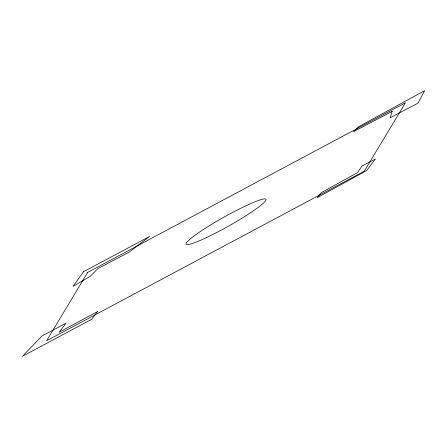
<?xml version="1.0" encoding="UTF-8"?>
<svg xmlns="http://www.w3.org/2000/svg" width="447" height="447" viewBox="0 0 447 447"><rect width="100%" height="100%" fill="white"/><g stroke="black" fill="none" stroke-linecap="round" stroke-linejoin="round"><path stroke-width="0.67" d="M392.159 111.331L390.13 117.796L417.872 103.235L424.65 90.657L358.589 126.73L353.465 131.731L392.159 111.331M87.718 272.357L46.589 340.743L364.305 171.173L405.435 102.788L87.718 272.357M362.064 165.943L357.539 172.615L321.315 192.635L317.225 197.652L366.641 170.542L375.357 159.054L362.064 165.943M83.494 271.759L73.051 286.326L89.942 276.559L97.927 268.574L129.3 252.035L149.622 236.457L83.494 271.759M97.485 311.587L91.652 319.287L22.35 356.343L42.074 335.921L66.061 323.192L59.06 332.255L97.485 311.587M206.48 237.58A45.834 5.029 -29.3 0 0 266.054 199.569A45.834 5.029 -29.3 0 0 205.503 228.149A45.834 5.029 -29.3 0 0 206.48 237.58"/></g></svg>
